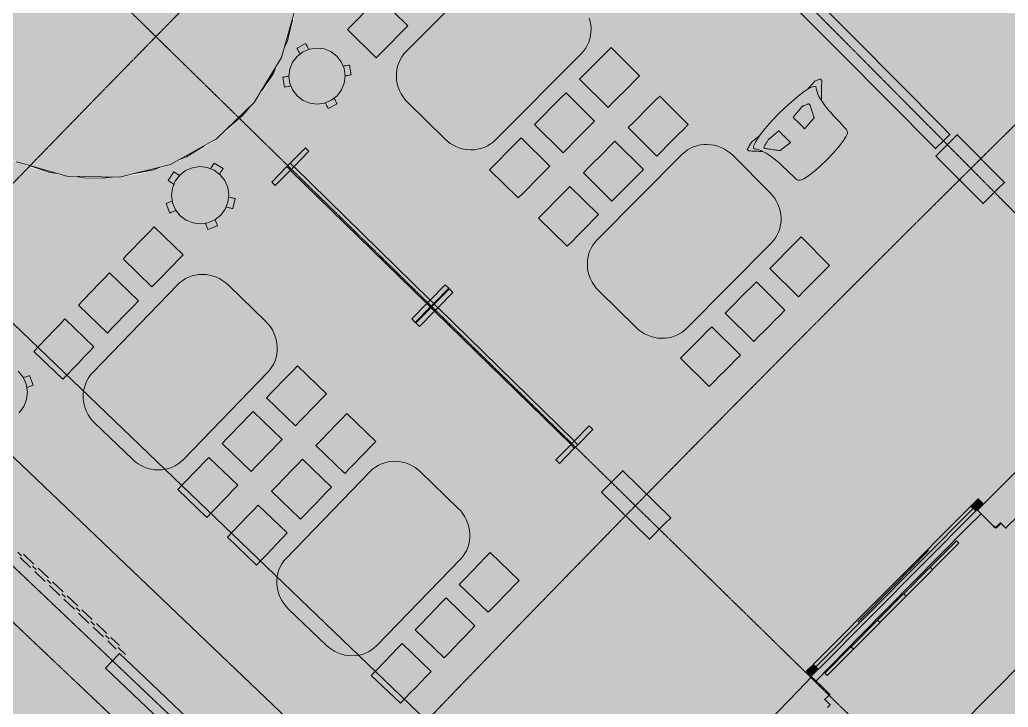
# Model space of a CAD drawing. Header units: millimetres. Extents: x -31757 to 121236, y -27283 to 63658.
# Drawn here: x 61271 to 67163, y 37209 to 41311 of the extents above; entities that cross this region are included whole.
import ezdxf

# ---------------------------------------------------------------- set-up
doc = ezdxf.new("R2010")
doc.units = ezdxf.units.MM
doc.linetypes.add('DASHDOT', pattern=[3.556, 2.54, -0.508, 0, -0.508])
for name, color, linetype, lineweight in [('01_切断（構造・壁）', 7, 'Continuous', 35), ('03_切断（ガラス）', 5, 'Continuous', 13), ('06_部屋の色', 8, 'Continuous', 0), ('07_切断（建具）', 7, 'Continuous', 18), ('10_見えがかり', 7, 'Continuous', 13), ('11_見えがかり（家具）', 8, 'Continuous', 9), ('40_通り芯', 1, 'DASHDOT', 9), ('50_寸法', 3, 'Continuous', 9), ('70_断面の位置', 6, 'DASHDOT', 9)]:
    doc.layers.add(name, color=color, linetype=linetype, lineweight=lineweight)

msp = doc.modelspace()

# ---------------------------------------------------------------- hatches: boundary and pattern name
at = {"layer": '01_切断（構造・壁）'}
for points in [[(66731.1, 40497.9), (66794, 40560.3), (66858.9, 40624.7), (67140.6, 40340.6), (67103.5, 40303.9), (67012.8, 40213.9)], [(67080.2, 38284.6), (67076, 38288.8), (67075.1, 38289.7), (67037.7, 38326.9), (67023, 38341.4), (66979.4, 38384.8), (66979.4, 38384.8), (66979.4, 38384.8), (67223.5, 38630.5), (67430, 38838.3), (67578.8, 38988), (67886.9, 39298), (67947.4, 39359), (67967.4, 39379), (67967.4, 39379), (67967.4, 39379), (67988.5, 39357.7), (68027.8, 39318.1), (68062.4, 39283.2), (68066.6, 39279), (68069, 39276.7), (68073.1, 39272.6), (68070.4, 39269.9), (68042.5, 39241.8), (68074.4, 39210.1), (68072.1, 39207.8), (68060.1, 39195.7), (68034.5, 39169.9), (68011, 39146.3), (67983, 39118.1), (67976.5, 39111.6), (67975.6, 39110.7), (67974.8, 39109.9), (67971, 39106.1), (67971, 39106.1), (67952.2, 39087.1), (67928.7, 39063.5), (67909.9, 39044.5), (67909.9, 39044.5), (67898.7, 39033.3), (67888.7, 39023.3), (67888.7, 39023.3), (67869.9, 39004.3), (67846.4, 38980.7), (67816.5, 38950.5), (67787.6, 38921.5), (67764.2, 38897.9), (67745.3, 38879), (67745.3, 38879), (67734.2, 38867.7), (67724.2, 38857.7), (67724.2, 38857.7), (67705.3, 38838.7), (67688.3, 38821.6), (67681.9, 38815.1), (67651.9, 38784.9), (67623.1, 38755.9), (67599.6, 38732.3), (67580.8, 38713.4), (67580.8, 38713.4), (67572, 38704.5), (67569.6, 38702.2), (67564, 38696.5), (67559.6, 38692.1), (67559.6, 38692.1), (67540.8, 38673.1), (67517.3, 38649.5), (67498.5, 38630.6), (67498.5, 38630.6), (67487.3, 38619.4), (67477.3, 38609.3), (67477.3, 38609.3), (67458.5, 38590.4), (67405.1, 38536.6), (67376.2, 38507.6), (67352.8, 38484), (67330.5, 38461.5), (67322.8, 38453.8), (67312.8, 38443.7), (67312.8, 38443.7), (67294, 38424.8), (67274.1, 38404.8), (67270.5, 38401.2), (67240.5, 38371), (67211.7, 38342), (67160.9, 38290.9), (67150.9, 38280.8), (67148.2, 38278.1), (67116.3, 38309.9), (67085.8, 38279.1)], [(64739, 38491.6), (64801, 38554.9), (64865, 38620.2), (65150.8, 38340.3), (65114.3, 38303), (65024.8, 38211.7)], [(66940.4, 38409.5), (66956, 38425.2), (66982.7, 38452), (67000.6, 38434.2), (67011.1, 38423.8), (66984.4, 38397), (66968.8, 38381.3), (66950.9, 38399.1)], [(65959.4, 37422.4), (65974.8, 37437.9), (66001.2, 37464.4), (66019.1, 37446.6), (66029.6, 37436.2), (66003.3, 37409.8), (65988, 37394.4), (65970, 37412.1)], [(65120.4, 36283.5), (65115.2, 36288.5), (65086.8, 36315.9), (65062.4, 36339.5), (65018.1, 36382.3), (65018.1, 36382.3), (65018.1, 36382.3), (65300.9, 36675.3), (65461.9, 36842.1), (65551.2, 36934.6), (65911.6, 37308), (65991.1, 37390.4), (66007.2, 37374.8), (66052.8, 37330.8), (66088.2, 37296.6), (66094.8, 37290.2), (66099, 37286.2), (66099, 37286.2), (66099, 37286.2), (66068.9, 37255), (66088.7, 37235.8), (66101.3, 37223.8), (66097.4, 37219.8), (66085.6, 37207.5), (66082.6, 37204.4), (66061.9, 37182.9), (66038.8, 37159), (66011.2, 37130.4), (66007.8, 37126.9), (66003.3, 37122.3), (66003, 37121.9), (66002.7, 37121.6), (65980.8, 37098.9), (65957.7, 37075), (65939.1, 37055.7), (65939.1, 37055.7), (65934.2, 37050.6), (65928.1, 37044.3), (65921.6, 37037.6), (65918.3, 37034.1), (65918.3, 37034.1), (65914.5, 37030.2), (65914.5, 37030.2), (65858, 36971.7), (65858, 36971.7), (65847, 36960.3), (65837.2, 36950.1), (65837.2, 36950.1), (65818.6, 36930.9), (65795.5, 36907), (65776.9, 36887.7), (65776.9, 36887.7), (65766, 36876.3), (65756.1, 36866.1), (65756.1, 36866.1), (65737.5, 36846.9), (65714.4, 36822.9), (65684.9, 36792.3), (65656.4, 36762.9), (65633.4, 36738.9), (65614.8, 36719.7), (65614.8, 36719.7), (65603.8, 36708.3), (65593.9, 36698.1), (65593.9, 36698.1), (65575.4, 36678.9), (65552.3, 36654.9), (65533.7, 36635.7), (65533.7, 36635.7), (65524, 36625.6), (65522.7, 36624.3), (65521.6, 36623.1), (65512.9, 36614.1), (65512.9, 36614.1), (65494.3, 36594.8), (65471.2, 36570.9), (65441.6, 36540.3), (65413.2, 36510.8), (65390.1, 36486.9), (65371.5, 36467.7), (65371.5, 36467.7), (65360.5, 36456.3), (65350.7, 36446.1), (65350.7, 36446.1), (65332.1, 36426.8), (65309, 36402.9), (65279.5, 36372.3), (65251, 36342.8), (65228, 36318.9), (65209.4, 36299.6), (65209.4, 36299.6), (65202.9, 36292.9), (65193, 36282.7), (65188.5, 36278), (65188.5, 36278), (65188.5, 36278), (65156.2, 36309.3), (65126, 36278.1)]]:
    msp.add_hatch(color=7, dxfattribs=at).paths.add_polyline_path(points)
at = {"layer": '06_部屋の色', "true_color": 0xe9dfcf}
for points in [[(67967.2, 39379.3), (58346, 49081.7), (60493.7, 51180.5), (69971.8, 41338.3), (68969.5, 40358.8), (68994, 40333.7), (67991.8, 39354.4)], [(60953.9, 49121.6), (61066.2, 49230.8), (61178.6, 49339.9), (61251.3, 49410.5), (61388.7, 49543.5), (61403.5, 49557.8), (61411.6, 49565.7), (61741.6, 49884.2), (64100.2, 47434.9), (64447.6, 44985.9), (67942.1, 41409.8), (67889.1, 41358), (67793.3, 41264.2), (67513.4, 40989.6), (67464.8, 40941.7), (67365.7, 40844.2), (67348.8, 40827.5), (67253.1, 40733.1), (67226.8, 40707.2), (66936.1, 40419.6), (63415, 43970.6), (63049.8, 46416.3), (60673.5, 48848), (60674.9, 48849.4), (60877, 49046.7)], [(58346, 49081.7), (67967.2, 39379.3), (66979.3, 38385.2), (67004.1, 38360.5), (66016.4, 37366.6), (65991.4, 37391.1), (62587.7, 40724.5), (62601.4, 40737.7), (62670.1, 40816.8), (62731.7, 40901.6), (62785.7, 40991.4), (62831.7, 41085.7), (62869.3, 41183.5), (62898.2, 41284.3), (62918.2, 41387.2), (62929.1, 41491.5), (62930.9, 41596.3), (62923.6, 41700.8), (62907.2, 41804.4), (62881.9, 41906.1), (62847.7, 42005.2), (62805.1, 42101), (62754.3, 42192.7), (62695.7, 42279.6), (62629.7, 42361), (62556.9, 42436.4), (62477.8, 42505.2), (62392.9, 42566.8), (62303.1, 42620.8), (62208.9, 42666.8), (62111, 42704.4), (62010.2, 42733.3), (61907.3, 42753.3), (61803.1, 42764.2), (61698.3, 42766), (61593.7, 42758.7), (61490.1, 42742.3), (61388.4, 42717), (61289.3, 42682.8), (61193.5, 42640.2), (61101.9, 42589.4), (61014.9, 42530.8), (60933.5, 42464.8), (60871.7, 42405.1), (56229.2, 46951.8)], [(56229.2, 46951.8), (60871.7, 42405.1), (60858.1, 42392), (60789.3, 42312.8), (60727.7, 42228), (60673.7, 42138.2), (60627.7, 42044), (60590.2, 41946.1), (60561.3, 41845.3), (60541.3, 41742.4), (60530.3, 41638.2), (60528.5, 41533.4), (60535.8, 41428.8), (60552.2, 41325.2), (60577.6, 41223.5), (60611.7, 41124.4), (60654.3, 41028.6), (60705.1, 40937), (60763.8, 40850), (60829.7, 40768.6), (60902.6, 40693.2), (60981.7, 40624.4), (61066.5, 40562.8), (61156.3, 40508.8), (61250.6, 40462.8), (61348.4, 40425.3), (61449.2, 40396.4), (61552.1, 40376.4), (61656.4, 40365.4), (61761.2, 40363.6), (61865.7, 40370.9), (61969.3, 40387.3), (62071, 40412.6), (62170.1, 40446.8), (62265.9, 40489.4), (62357.6, 40540.2), (62444.5, 40598.9), (62525.9, 40664.8), (62587.7, 40724.5), (65991.4, 37391.1), (65018.1, 36382.7), (65043.3, 36358.4), (64070.2, 35350.2), (54143.9, 44791.1)], [(62128.1, 33329.2), (52090.4, 42600.1), (54143.9, 44791.1), (64044.9, 35374.3), (63086.5, 34351.7), (63112, 34327.8), (62153.8, 33305.4)], [(53867.9, 41871.1), (54057.7, 42075), (54158.8, 42183.4), (54265.8, 42297.8), (54336.9, 42373.8), (54393.3, 42434.1), (54425.8, 42468.8), (55994.5, 40998.5), (56008, 41012.8), (56021.4, 41027.2), (56034.8, 41041.5), (56764.2, 40357.4), (56750.9, 40343.2), (56737.5, 40328.9), (56724.2, 40314.7), (56906.6, 40143.7), (59360.4, 39829.4), (62983.4, 36383.6), (62806.8, 36197.7), (62778.9, 36168.3), (62676.7, 36060.4), (62574.6, 35952.4), (62472.5, 35844.4), (62406.8, 35774.6), (62013.9, 35356.8), (58365.8, 38776), (55911.6, 39072.1), (53412.8, 41380), (53524, 41500.2), (53625.5, 41610), (53732, 41724.8), (53838.6, 41839.6)], [(67967.2, 39379.3), (66935.6, 40419.5), (68955.6, 42393.5), (69971.8, 41338.3), (68969.5, 40358.8), (68994, 40333.7), (67991.8, 39354.4)], [(64944.7, 38416.2), (66935.6, 40419.5), (67967.2, 39379.3), (66979.3, 38385.2), (67004.1, 38360.5), (66016.4, 37366.6)], [(62983.3, 36383.9), (64944.7, 38416.2), (65991.4, 37391.1), (65018.1, 36382.7), (65043.3, 36358.4), (64070.2, 35350.2)]]:
    msp.add_hatch(color=8, dxfattribs=at).paths.add_polyline_path(points)
at = {"layer": '06_部屋の色', "true_color": 0x86bc78}
h = msp.add_hatch(color=8, dxfattribs=at)
h.paths.add_polyline_path([(57514.3, 45692.3), (57624.6, 45804.9), (57844.2, 46028.4), (58064.2, 46251.6), (58284.4, 46474.5), (58505.1, 46697), (58726, 46919.1), (58947.3, 47141), (59169, 47362.5), (59391, 47583.6), (59613.3, 47804.4), (66936.1, 40419.6), (66725.2, 40210), (66514.5, 40000.2), (66304.2, 39790), (66094.2, 39579.6), (65884.6, 39368.8), (65675.2, 39157.6), (65466.2, 38946.2), (65257.5, 38734.4), (65049.2, 38522.3), (64944.5, 38415.4), (64841.1, 38309.9), (64633.4, 38097.1), (64426, 37884.1), (64219, 37670.7), (64012.3, 37457), (63805.9, 37243), (63599.8, 37028.7), (63394.1, 36814), (63188.7, 36599.1), (62983.6, 36383.8), (55447.8, 43551.2), (55663.9, 43778), (55880.4, 44004.6), (56097.2, 44230.8), (56314.3, 44456.7), (56531.9, 44682.2), (56749.7, 44907.4), (56967.9, 45132.3), (57186.5, 45356.8), (57405.4, 45581), (57510.8, 45688.7)])
h.paths.add_polyline_path([(60530.3, 41638.2), (60528.5, 41533.4), (60535.8, 41428.8), (60552.2, 41325.2), (60577.6, 41223.5), (60611.7, 41124.4), (60654.3, 41028.6), (60705.1, 40937), (60763.8, 40850), (60829.7, 40768.6), (60902.6, 40693.2), (60981.7, 40624.4), (61066.5, 40562.8), (61156.3, 40508.8), (61250.6, 40462.8), (61348.4, 40425.3), (61449.2, 40396.4), (61552.1, 40376.4), (61656.4, 40365.4), (61761.2, 40363.6), (61865.7, 40370.9), (61969.3, 40387.3), (62071, 40412.6), (62170.1, 40446.8), (62265.9, 40489.4), (62357.6, 40540.2), (62444.5, 40598.9), (62525.9, 40664.8), (62583.5, 40720.4), (62587.2, 40724), (62601.4, 40737.7), (62670.1, 40816.8), (62731.7, 40901.6), (62785.7, 40991.4), (62831.7, 41085.7), (62869.3, 41183.5), (62898.2, 41284.3), (62918.2, 41387.2), (62929.1, 41491.5), (62930.9, 41596.3), (62923.6, 41700.8), (62907.2, 41804.4), (62881.9, 41906.1), (62847.7, 42005.2), (62805.1, 42101), (62754.3, 42192.7), (62695.7, 42279.6), (62629.7, 42361), (62556.9, 42436.4), (62477.8, 42505.2), (62392.9, 42566.8), (62303.1, 42620.8), (62208.9, 42666.8), (62111, 42704.4), (62010.2, 42733.3), (61907.3, 42753.3), (61803.1, 42764.2), (61698.3, 42766), (61593.7, 42758.7), (61490.1, 42742.3), (61388.4, 42717), (61289.3, 42682.8), (61193.5, 42640.2), (61101.9, 42589.4), (61014.9, 42530.8), (60933.5, 42464.8), (60871.2, 42404.6), (60858.1, 42392), (60789.3, 42312.8), (60727.7, 42228), (60673.7, 42138.2), (60627.7, 42044), (60590.2, 41946.1), (60561.3, 41845.3), (60541.3, 41742.4)], flags=0)
at = {"layer": '06_部屋の色', "true_color": 0xd8ccb8}
msp.add_hatch(color=8, dxfattribs=at).paths.add_polyline_path([(46090.2, 13394.3), (46610.4, 14131.8), (47134.1, 14866.8), (47661.3, 15599.3), (48191.9, 16329.3), (48725.9, 17056.8), (49263.4, 17781.8), (49804.3, 18504.2), (50348.5, 19224.1), (50896.2, 19941.4), (51447.2, 20656.2), (52001.6, 21368.3), (52559.4, 22077.8), (53120.5, 22784.7), (53684.9, 23488.9), (54252.6, 24190.4), (54823.6, 24889.3), (55397.9, 25585.4), (55975.5, 26278.9), (56556.3, 26969.6), (57140.4, 27657.6), (57727.8, 28342.8), (58318.3, 29025.2), (58912.1, 29704.9), (59509, 30381.7), (60109.2, 31055.7), (60712.5, 31726.9), (61318.9, 32395.3), (61928.6, 33060.7), (62541.3, 33723.3), (63157.1, 34383), (63776.1, 35039.8), (64398.1, 35693.7), (65023.3, 36344.6), (65651.4, 36992.6), (66282.7, 37637.6), (66916.9, 38279.6), (67554.2, 38918.6), (68194.5, 39554.6), (68837.8, 40187.6), (69484, 40817.5), (70133.2, 41444.4), (70785.4, 42068.3), (71440.5, 42689), (72098.5, 43306.7), (72759.4, 43921.2), (73423.2, 44532.7), (74089.9, 45140.9), (75098.3, 44030.5), (74436.8, 43427), (73778.2, 42820.3), (73122.5, 42210.6), (72469.6, 41597.8), (71819.7, 40981.9), (71172.6, 40363), (70528.5, 39741), (69887.3, 39116), (69249.1, 38487.9), (68613.8, 37856.9), (67981.5, 37222.9), (67352.2, 36585.9), (66726, 35945.9), (66102.7, 35303), (65482.5, 34657.2), (64865.3, 34008.5), (64251.2, 33356.8), (63640.2, 32702.3), (63032.2, 32044.9), (62427.4, 31384.7), (61825.7, 30721.6), (61227.1, 30055.6), (60631.7, 29386.9), (60039.4, 28715.3), (59450.3, 28041), (58864.3, 27363.9), (58281.6, 26684.1), (57702.1, 26001.5), (57125.8, 25316.2), (56552.7, 24628.2), (55982.9, 23937.5), (55416.4, 23244.1), (54853.1, 22548), (54293.1, 21849.3), (53736.4, 21148), (53183.1, 20444), (52633, 19737.5), (52086.3, 19028.4), (51542.9, 18316.7), (51002.9, 17602.4), (50466.3, 16885.6), (49933, 16166.3), (49403.2, 15444.5), (48876.7, 14720.2), (48353.7, 13993.4), (47834.1, 13264.2), (47317.9, 12532.5), (46805.2, 11798.4), (46296, 11061.9), (45790.2, 10323), (45287.9, 9581.8), (44789.2, 8838.1), (44293.9, 8092.2), (43802.2, 7343.9), (43313.9, 6593.3), (42829.3, 5840.4), (42348.2, 5085.2), (41870.6, 4327.7), (41396.6, 3568.1), (40122.1, 4359.1), (40599.9, 5124.8), (41081.2, 5888.2), (41566.1, 6649.3), (42054.6, 7408.1), (42546.7, 8164.7), (43042.3, 8918.9), (43541.5, 9670.8), (44044.2, 10420.3), (44550.4, 11167.4), (45060.2, 11912.1), (45573.4, 12654.4)])
at = {"layer": '06_部屋の色', "true_color": 0x86bc78}
msp.add_hatch(color=8, dxfattribs=at).paths.add_polyline_path([(61016, 42529.1), (61290, 42681), (61594, 42756.8), (61907.2, 42751.3), (62208.3, 42664.9), (62476.9, 42503.6), (62694.5, 42278.3), (62846.3, 42004.3), (62922.1, 41700.3), (62916.7, 41387.1), (62830.3, 41086), (62669, 40817.5), (62443.6, 40599.8), (62169.6, 40448), (61865.7, 40372.2), (61552.5, 40377.7), (61251.3, 40464), (60982.8, 40625.3), (60765.2, 40850.7), (60613.3, 41124.7), (60537.5, 41428.6), (60543, 41741.8), (60629.4, 42043), (60790.7, 42311.5)])
at = {"layer": '06_部屋の色', "true_color": 0xd9d3ec}
msp.add_hatch(color=8, dxfattribs=at).paths.add_polyline_path([(55994.5, 40998.5), (55885.6, 41100.6), (56390.5, 41637.4), (56897.5, 42172.3), (62983.6, 36383.8), (62982.8, 36384.2), (59360.6, 39829.3), (56906.6, 40143.7), (56724.2, 40314.7), (56764.2, 40357.4), (56034.8, 41041.5)])

# ---------------------------------------------------------------- linework, layer by layer
at = {"layer": '01_切断（構造・壁）'}
for points in [[(66783.6, 40595.2), (66729.8, 40541.8), (66729.8, 40541.8), (66729.8, 40541.8), (66162.6, 41113.5), (65766.4, 41512.8), (65801.5, 41547.7), (65851.9, 41597.7), (65851.9, 41597.7), (65851.9, 41597.7), (66247.9, 41198.1), (66766.4, 40674.9), (66814.7, 40626.1), (66814.7, 40626.1), (66814.7, 40626.1), (66783.6, 40595.2)], [(66731.1, 40497.9), (66794, 40560.3), (66858.9, 40624.7), (67140.6, 40340.6), (67103.5, 40303.9), (67012.8, 40213.9), (66731.1, 40497.9)], [(64739, 38491.6), (64801, 38554.9), (64865, 38620.2), (65150.8, 38340.3), (65114.3, 38303), (65024.8, 38211.7), (64739, 38491.6)], [(67080.2, 38284.6), (67076, 38288.8), (67075.1, 38289.7), (67037.7, 38326.9), (67023, 38341.4), (66979.4, 38384.8), (66979.4, 38384.8), (66979.4, 38384.8), (67223.5, 38630.5)], [(66940.4, 38409.5), (66956, 38425.2), (66982.7, 38452), (67000.6, 38434.2), (67011.1, 38423.8), (66984.4, 38397), (66968.8, 38381.3), (66950.9, 38399.1), (66940.4, 38409.5)], [(67211.7, 38342), (67160.9, 38290.9), (67150.9, 38280.8), (67148.2, 38278.1), (67116.3, 38309.9), (67085.8, 38279.1), (67080.2, 38284.6)], [(62826.2, 36555.2), (62774, 36500.2), (62686.4, 36583.5), (62190.3, 37055), (61782.5, 37442.6), (61782.5, 37442.6), (61782.5, 37442.6), (61816.7, 37478.5), (61865.6, 37529.9), (62013.8, 37388.8), (62273.1, 37142.1), (62606.4, 36824.9), (62856.4, 36586.9), (62826.2, 36555.2)], [(65959.4, 37422.4), (65974.8, 37437.9), (66001.2, 37464.4), (66019.1, 37446.6), (66029.6, 37436.2), (66003.3, 37409.8), (65988, 37394.4), (65970, 37412.1), (65959.4, 37422.4)], [(65551.2, 36934.6), (65911.6, 37308), (65991.1, 37390.4), (66007.2, 37374.8), (66052.8, 37330.8), (66088.2, 37296.6), (66094.8, 37290.2), (66099, 37286.2), (66099, 37286.2), (66099, 37286.2), (66068.9, 37255), (66088.7, 37235.8), (66101.3, 37223.8), (66097.4, 37219.8), (66085.6, 37207.5)]]:
    msp.add_lwpolyline(points, dxfattribs=at)
at = {"layer": '03_切断（ガラス）'}
for points in [[(66015.5, 37450.4), (66954.6, 38395.4)], [(66266.9, 37716.9), (66477.6, 37930.2), (66688.4, 38143.6)]]:
    msp.add_lwpolyline(points, dxfattribs=at)
at = {"layer": '07_切断（建具）'}
for points in [[(61260.4, 38134.2), (61282.1, 38113.5)], [(61347.3, 38051.5), (61369, 38030.8)], [(61434.2, 37968.7), (61455.9, 37948.1)], [(61521.1, 37886), (61542.9, 37865.3)], [(61608.1, 37803.3), (61629.8, 37782.6)], [(61716.7, 37699.8), (61695, 37720.5)], [(61781.9, 37637.8), (61803.6, 37617.1)], [(61901.4, 37524), (61857.9, 37565.4)]]:
    msp.add_lwpolyline(points, dxfattribs=at)
at = {"layer": '10_見えがかり'}
for points in [[(62896.1, 41308.3), (62866.4, 41184.5), (62849.4, 41145.4)], [(62799.9, 41031.4), (62783.1, 40992.9), (62713.7, 40888)], [(62640.1, 40786.8), (62599.2, 40739.7), (62505.8, 40657.1)], [(62370.3, 40556.9), (62264.5, 40492.1), (62226, 40476.9)], [(61491.4, 40393.1), (61449.9, 40399.3), (61330.9, 40439.1)], [(62108.7, 40430.7), (62070.1, 40415.5), (61948.7, 40390.8)], [(61823.2, 40370.9), (61761.1, 40366.6), (61656.5, 40368.4), (61615.4, 40374.6)], [(66002.6, 37465.8), (66939, 38408.1)], [(66018, 37367.1), (66282.7, 37637.6), (66916.9, 38279.6), (66999.3, 38362.2)], [(66967.4, 38379.9), (66031, 37437.6)], [(67118.5, 38304.9), (67093.5, 38279.8)], [(67093.5, 38279.8), (67091.4, 38281.9)], [(66712, 38030.7), (66697.9, 38044.8), (66854.9, 38202.8), (66869.1, 38188.7), (66712, 38030.7)], [(61293.4, 38122.5), (61355.7, 38063.2)], [(61336, 38042.5), (61273.7, 38101.8)], [(61422.9, 37959.8), (61360.6, 38019.1)], [(61380.3, 38039.8), (61442.6, 37980.5)], [(66555, 37872.7), (66540.8, 37886.8), (66696.4, 38043.4)], [(66710.6, 38029.3), (66555, 37872.7)], [(61467.2, 37957), (61529.5, 37897.7)], [(61509.8, 37877), (61447.5, 37936.3)], [(66398, 37714.7), (66383.8, 37728.8), (66539.4, 37885.4)], [(61596.8, 37794.3), (61534.5, 37853.6)], [(61554.2, 37874.3), (61616.4, 37815)], [(66553.6, 37871.3), (66398, 37714.7)], [(61683.7, 37711.6), (61621.4, 37770.9)], [(61641.1, 37791.5), (61703.4, 37732.2)], [(61728, 37708.8), (61790.3, 37649.5)], [(66240.9, 37556.7), (66226.7, 37570.8), (66382.4, 37727.4)], [(66396.5, 37713.3), (66240.9, 37556.7)], [(61770.6, 37628.8), (61708.3, 37688.1)], [(61846.7, 37556.5), (61795.2, 37605.4)], [(61814.9, 37626), (61866.3, 37577.1)], [(66083.9, 37398.6), (66069.7, 37412.7), (66225.3, 37569.3)], [(66239.5, 37555.2), (66083.9, 37398.6)]]:
    msp.add_lwpolyline(points, dxfattribs=at)
at = {"layer": '11_見えがかり（家具）'}
for points in [[(61016, 42529.1), (61290, 42681), (61594, 42756.8), (61907.2, 42751.3), (62208.3, 42664.9), (62476.9, 42503.6), (62694.5, 42278.3), (62846.3, 42004.3), (62922.1, 41700.3), (62916.7, 41387.1), (62830.3, 41086), (62669, 40817.5), (62443.6, 40599.8), (62169.6, 40448), (61865.7, 40372.2), (61552.5, 40377.7), (61251.3, 40464)], [(63518.7, 41012.9), (63523.3, 41033.3), (63529.8, 41053.1), (63538.3, 41072), (63548.6, 41089.9), (63560.7, 41106.7), (63574.4, 41122), (64086.1, 41637.4)], [(63427.2, 41115.3), (63395.8, 41083.6), (63225.1, 41252.2), (63256.5, 41284), (63350.7, 41379.3), (63382.1, 41411), (63413.5, 41442.8), (63584.1, 41273.9), (63552.7, 41242.2), (63521.3, 41210.5), (63489.9, 41178.8), (63458.5, 41147.1), (63427.2, 41115.3)], [(64665.5, 41320.9), (64671.1, 41300.3), (64674.7, 41279.4), (64676.3, 41258.3), (64675.8, 41237.3), (64673.2, 41216.5), (64668.6, 41196.2), (64662.1, 41176.5), (64653.5, 41157.7), (64643.2, 41139.9), (64631.1, 41123.2), (64617.3, 41108), (64107.7, 40594.6), (64092.5, 40580.8), (64075.9, 40568.5), (64058.2, 40558), (64039.4, 40549.4), (64019.8, 40542.7), (63999.5, 40537.9), (63978.7, 40535.2), (63957.7, 40534.6), (63936.6, 40536), (63915.7, 40539.5), (63895.1, 40545), (63875, 40552.4), (63855.7, 40561.8), (63837.3, 40572.9), (63820, 40585.8), (63803.9, 40600.2), (63583.3, 40818), (63568.6, 40833.8), (63555.6, 40851), (63544.2, 40869.3), (63534.6, 40888.5), (63526.9, 40908.5), (63521.2, 40929), (63517.5, 40950), (63515.8, 40971.1), (63516.2, 40992.1), (63518.7, 41012.9)], [(62923.7, 41092.2), (62958.2, 41119.1), (62998.4, 41136.1), (63041.6, 41142.1), (63084.9, 41136.8), (63125.4, 41120.4), (63160.2, 41094.1), (63187.1, 41059.7), (63204.1, 41019.5), (63210.1, 40976.2), (63204.8, 40932.9), (63188.4, 40892.4), (63162.1, 40857.6), (63127.7, 40830.7), (63087.5, 40813.7), (63044.2, 40807.7), (63000.9, 40813), (62960.4, 40829.4), (62925.6, 40855.7), (62898.7, 40890.2), (62881.7, 40930.4), (62875.7, 40973.6), (62881, 41016.9), (62897.4, 41057.4), (62923.7, 41092.2)], [(62923.3, 41141), (62976.1, 41168.4), (62981, 41158.9), (62983.5, 41154.1), (62985.9, 41149.4), (62988.4, 41144.6), (62990.8, 41139.9), (62992.9, 41135.9)], [(62940.5, 41107.9), (62938.1, 41112.6), (62935.6, 41117.3), (62933.2, 41122), (62928.3, 41131.5), (62925.8, 41136.3), (62923.3, 41141)], [(64809, 40818.6), (64777.7, 40787.2), (64607.6, 40956.5), (64638.9, 40987.9), (64732.9, 41082.3), (64764.3, 41113.7), (64795.7, 41145.1), (64965.5, 40975.6), (64934.2, 40944.2), (64902.9, 40912.8), (64871.6, 40881.4), (64840.3, 40850), (64809, 40818.6)], [(63200.1, 41034), (63205.2, 41034.9), (63210.4, 41035.8), (63215.6, 41036.8), (63215.7, 41036.8), (63231.5, 41039.7), (63236.7, 41040.7), (63247.4, 40982.2), (63236.9, 40980.3), (63231.7, 40979.4), (63226.4, 40978.4), (63221.2, 40977.4), (63215.9, 40976.5), (63212.1, 40975.8)], [(62885.7, 40915.8), (62880.6, 40914.9), (62875.4, 40914), (62870.1, 40913), (62859.6, 40911.1), (62854.4, 40910.1), (62849.1, 40909.1), (62838.4, 40967.6), (62843.6, 40968.5), (62848.9, 40969.5), (62854.1, 40970.5)], [(62854.1, 40970.5), (62859.4, 40971.4), (62864.7, 40972.4), (62869.9, 40973.3), (62873.7, 40974)], [(66010, 40944.7), (66042.9, 40957.8), (66044.3, 40956.4), (66045, 40955.7), (66045.7, 40955), (66046.4, 40954.3), (66047.8, 40952.9), (66048.5, 40952.2), (66051.3, 40949.4), (66050.7, 40905.7), (66050.5, 40894.8), (66050.4, 40883.9), (66050.2, 40872.9), (66049.7, 40832)], [(65754.2, 40707.8), (65801.2, 40756.7), (65850.2, 40803.6), (65898, 40845.2), (65941.2, 40878.8), (65976.9, 40902), (66002.7, 40913.2), (66016.7, 40911.8), (66017.8, 40904.1), (66019.9, 40893.6), (66023.3, 40881.2), (66028, 40867.6), (66034.8, 40853.1), (66043.2, 40837.9), (66053.2, 40822.2), (66064.7, 40806.1), (66077.6, 40789.5), (66091.7, 40772.3), (66107.4, 40754.5), (66124, 40736), (66141.6, 40716.8), (66160.1, 40697), (66179.5, 40676.5), (66199.6, 40655.3), (66203.1, 40648.3), (66204.2, 40637.1), (66203.9, 40632.1), (66195.1, 40612.1), (66177, 40584.3), (66174.9, 40581.7), (66149.3, 40548.9), (66117.5, 40512.6), (66081.8, 40475.4), (66044.4, 40439.7), (66008.1, 40408), (65975.2, 40382.5), (65972.6, 40380.5), (65944.8, 40362.4), (65924.7, 40353.7), (65919.8, 40353.4), (65908.6, 40354.5), (65901.6, 40358), (65880.4, 40378.2), (65860, 40397.6), (65840.2, 40416.2), (65821.1, 40433.8), (65802.6, 40450.5), (65784.8, 40466.2), (65767.7, 40480.4), (65751.1, 40493.3), (65735, 40504.8), (65719.4, 40514.9), (65704.2, 40523.3), (65689.7, 40530.1), (65676.1, 40534.9), (65663.7, 40538.3), (65653.2, 40540.4), (65645.6, 40541.6), (65644.2, 40555.6), (65655.5, 40581.4), (65678.7, 40617), (65712.4, 40660.1), (65754.2, 40707.8)], [(65970.4, 40900.2), (65973.6, 40903.8), (66010, 40944.7)], [(63145.3, 40841.9), (63147.7, 40837.3), (63150.2, 40832.5), (63152.6, 40827.8), (63155.1, 40823), (63157.6, 40818.3), (63160, 40813.6), (63162.5, 40808.8), (63109.7, 40781.5), (63107.3, 40786.2), (63104.8, 40790.9), (63102.4, 40795.7), (63099.9, 40800.4), (63097.4, 40805.2), (63095, 40809.9), (63092.9, 40813.9)], [(64541.1, 40549), (64509.8, 40517.5), (64339.4, 40686.5), (64370.7, 40718), (64464.5, 40812.6), (64495.8, 40844.1), (64527.1, 40875.5), (64697.3, 40706.3), (64666, 40674.9), (64634.8, 40643.4), (64603.5, 40612), (64572.3, 40580.5), (64541.1, 40549)], [(65099.5, 40529.3), (65068.3, 40497.9), (64898.2, 40667.2), (64929.4, 40698.6), (65023.3, 40792.8), (65054.6, 40824.2), (65085.8, 40855.5), (65255.7, 40686), (65224.5, 40654.6), (65193.2, 40623.3), (65162, 40592), (65130.7, 40560.6), (65099.5, 40529.3)], [(65897.3, 40712.5), (65891.6, 40718.2), (65885.8, 40724), (65880.1, 40729.7), (65937, 40794.3), (65940.1, 40795.6), (65943.1, 40796.9), (65946.2, 40798.2), (65949.3, 40799.4), (65952.3, 40800.7), (65958.4, 40803.3), (65964.6, 40805.8), (65967.6, 40807.1), (65970.7, 40808.4), (65973.7, 40809.7), (65974.4, 40809), (65975.1, 40808.3), (65975.8, 40807.6), (65976.5, 40806.9), (65977.2, 40806.2), (65977.9, 40805.5), (65980, 40803.4), (65980.7, 40802.7), (65981.4, 40802), (65982.1, 40801.3), (65984.1, 40794.9), (65986.1, 40788.6), (65988.1, 40782.2), (65990.1, 40775.9), (65992.1, 40769.6), (65994.1, 40763.2), (65998, 40750.5), (66000, 40744.2), (66002, 40737.8), (66004, 40731.5), (66006, 40725.2), (65949.1, 40660.6), (65943.3, 40666.3), (65937.6, 40672.1), (65931.8, 40677.9), (65914.6, 40695.2), (65903.1, 40706.7), (65897.3, 40712.5)], [(64273.7, 40278.9), (64242.5, 40247.4), (64071.8, 40416), (64103, 40447.6), (64196.6, 40542.3), (64227.8, 40573.9), (64259.1, 40605.4), (64429.6, 40436.5), (64398.4, 40405), (64367.2, 40373.5), (64336, 40342), (64304.8, 40310.5), (64273.7, 40278.9)], [(65609.1, 40535.2), (65607, 40537.3), (65633.1, 40581.3), (65638.6, 40585.7), (65649.6, 40594.6), (65655.1, 40599.1), (65660.6, 40603.6), (65666.1, 40608), (65671.6, 40612.5), (65675.4, 40615.6)], [(65708.2, 40548), (65707.5, 40548.7), (65706.8, 40549.4), (65705.4, 40550.8), (65707.8, 40554.9), (65710.3, 40558.9), (65712.7, 40563), (65717.7, 40571), (65720.1, 40575.1), (65722.6, 40579.1), (65725, 40583.2), (65727.5, 40587.2), (65730, 40591.3), (65732.4, 40595.3), (65734.9, 40599.3), (65795.3, 40648), (65801, 40642.2), (65806.8, 40636.4), (65812.5, 40630.7), (65818.3, 40624.9), (65829.8, 40613.4), (65841.3, 40601.9), (65847, 40596.1), (65852.8, 40590.3), (65858.5, 40584.6), (65864.3, 40578.8), (65803.9, 40530.2), (65796.3, 40531.2), (65788.8, 40532.2), (65781.3, 40533.2), (65773.8, 40534.3), (65766.3, 40535.3), (65758.8, 40536.3), (65743.8, 40538.3), (65736.3, 40539.4), (65728.8, 40540.4), (65721.2, 40541.4), (65713.7, 40542.4), (65711.6, 40544.5), (65710.9, 40545.2), (65708.9, 40547.3), (65708.2, 40548)], [(62884.4, 40456.6), (62973.3, 40547.3), (62994.7, 40526.3), (62905.8, 40435.6)], [(64832.2, 40260.3), (64801, 40228.9), (64630.6, 40397.8), (64661.8, 40429.3), (64755.4, 40523.6), (64786.6, 40555.1), (64817.8, 40586.5), (64988, 40417.3), (64956.9, 40385.9), (64925.7, 40354.5), (64894.5, 40323.1), (64863.3, 40291.7), (64832.2, 40260.3)], [(64656.9, 39888.4), (64661.3, 39908.7), (64667.8, 39928.3), (64676.1, 39947.2), (64686.4, 39965), (64698.3, 39981.6), (64712, 39996.9), (65219.4, 40508), (65234.6, 40521.7), (65251.1, 40533.8), (65268.9, 40544.1), (65287.6, 40552.6), (65307.2, 40559.2), (65327.5, 40563.8), (65348.2, 40566.3), (65369.1, 40566.8), (65390.2, 40565.3), (65411, 40561.6), (65431.6, 40556), (65451.6, 40548.4), (65470.8, 40538.9), (65489.1, 40527.6), (65506.4, 40514.6), (65522.3, 40500.1), (65741.7, 40281), (65756.2, 40265.1), (65769.2, 40247.9), (65780.5, 40229.6), (65790.1, 40210.4), (65797.7, 40190.4), (65803.4, 40169.9), (65807.1, 40149.1), (65808.8, 40128.1), (65808.4, 40107.1), (65805.9, 40086.5), (65801.4, 40066.2), (65794.9, 40046.7), (65786.5, 40027.9), (65776.3, 40010.2), (65764.3, 39993.7), (65750.7, 39978.6), (65245.2, 39469.4), (65230.1, 39455.7), (65213.7, 39443.6), (65196, 39433.2), (65177.4, 39424.7), (65157.9, 39418.1), (65137.7, 39413.4), (65117, 39410.8), (65096.1, 39410.3), (65075.1, 39411.8), (65054.2, 39415.3), (65033.7, 39420.8), (65013.7, 39428.3), (64994.4, 39437.7), (64976, 39448.9), (64958.7, 39461.8), (64942.6, 39476.2), (64722, 39694), (64707.4, 39709.9), (64694.3, 39727), (64682.8, 39745.3), (64673.2, 39764.4), (64665.5, 39784.4), (64659.7, 39804.9), (64655.9, 39825.7), (64654.2, 39846.7), (64654.5, 39867.7), (64656.9, 39888.4)], [(65696.7, 40524.3), (65689.2, 40524.7), (65678.6, 40525.3), (65668.1, 40525.9), (65657.5, 40526.5), (65647, 40527.1), (65636.4, 40527.7), (65625.9, 40528.3), (65615.3, 40528.9), (65613.9, 40530.3), (65613.2, 40531), (65612.5, 40531.7), (65609.1, 40535.2)], [(62259.4, 40410.7), (62300.3, 40428.3), (62344.4, 40434.7), (62388.7, 40429.5), (62430.1, 40412.9), (62465.8, 40386.3), (62493.4, 40351.3), (62511, 40310.3), (62517.4, 40266.2), (62512.1, 40221.9), (62495.6, 40180.5), (62468.9, 40144.8), (62433.9, 40117.2), (62393, 40099.6), (62348.8, 40093.2), (62304.6, 40098.5), (62263.2, 40115), (62227.5, 40141.7), (62199.9, 40176.7), (62182.3, 40217.6), (62175.9, 40261.8), (62181.1, 40306), (62197.7, 40347.4), (62224.3, 40383.1), (62259.4, 40410.7)], [(62409.9, 40423.2), (62410, 40423.3), (62412.9, 40428), (62415.8, 40432.7), (62418.7, 40437.3), (62424.5, 40446.6), (62425.9, 40448.9)], [(62425.9, 40448.9), (62427.5, 40451.3), (62430.4, 40456), (62482.6, 40423.3), (62479.7, 40418.7), (62476.8, 40414), (62473.9, 40409.3), (62470.9, 40404.7), (62470.3, 40403.6), (62468, 40400), (62465.1, 40395.3), (62462.5, 40391.2)], [(62772.7, 40342.5), (62861.5, 40433.3)], [(62862.9, 40434.7), (62883, 40455.2), (62904.4, 40434.2), (62884.3, 40413.7), (62862.9, 40434.7)], [(62905.8, 40432.8), (63715.6, 39639.6)], [(62188.5, 40330), (62183.8, 40333.1), (62179.2, 40336.1), (62174.6, 40339.1), (62170, 40342.1), (62165.3, 40345), (62160.7, 40348), (62156.1, 40351), (62189.7, 40402.7), (62194.3, 40399.7), (62198.9, 40396.7), (62203.5, 40393.7)], [(62203.5, 40393.7), (62208.1, 40390.7), (62217.4, 40384.7), (62221.2, 40382.2)], [(62882.9, 40412.3), (62794.1, 40321.5), (62772.7, 40342.5)], [(63695.6, 39619.3), (62885.8, 40412.3)], [(64565.3, 39990.8), (64534.2, 39959.3), (64363.5, 40127.9), (64394.6, 40159.4), (64488, 40254), (64519.2, 40285.4), (64550.4, 40316.9), (64720.9, 40148), (64689.8, 40116.6), (64658.7, 40085.2), (64627.5, 40053.7), (64596.4, 40022.2), (64565.3, 39990.8)], [(62517.8, 40253), (62528.4, 40250.3), (62533.8, 40249), (62539.1, 40247.7), (62549.8, 40245), (62555.1, 40243.7), (62540.2, 40183.9), (62534.9, 40185.2), (62529.5, 40186.6), (62524.2, 40187.9), (62518.9, 40189.2), (62513.5, 40190.6), (62508.2, 40191.9), (62502.9, 40193.2), (62502.8, 40193.2)], [(62201, 40172), (62196.6, 40170.2), (62191.5, 40168.1), (62186.4, 40166.1), (62181.3, 40164), (62176.2, 40162), (62171.1, 40159.9), (62166, 40157.8), (62143, 40215), (62148.1, 40217)], [(62148.1, 40217), (62153.2, 40219.1), (62158.3, 40221.1), (62163.4, 40223.2), (62168.5, 40225.3), (62173.6, 40227.3), (62178.6, 40229.3)], [(62090, 39748.8), (62059, 39716.7), (61886.6, 39883.7), (61917.7, 39915.8), (62010.9, 40012), (62042.1, 40044), (62073.2, 40076.1), (62245.3, 39908.9), (62214.3, 39876.8), (62183.2, 39844.8), (62152.1, 39812.8), (62121.1, 39780.8), (62090, 39748.8)], [(62436.2, 40116.4), (62439.7, 40107.3), (62441.7, 40102.1), (62445.7, 40091.8), (62447.6, 40086.7), (62449.6, 40081.5), (62392.1, 40059.5), (62390.1, 40064.6), (62388.1, 40069.7), (62386.2, 40074.9), (62384.2, 40080), (62382.2, 40085.2), (62378.3, 40095.4), (62378.3, 40095.5)], [(65942.7, 39689.6), (65911.7, 39658.4), (65741.6, 39827.7), (65772.7, 39858.9), (65865.9, 39952.5), (65897, 39983.7), (65928.1, 40014.9), (66098, 39845.3), (66066.9, 39814.2), (66035.9, 39783.1), (66004.8, 39751.9), (65973.8, 39720.8), (65942.7, 39689.6)], [(61824.2, 39473.9), (61793.2, 39441.8), (61620.5, 39608.4), (61651.5, 39640.6), (61744.6, 39736.9), (61775.6, 39769), (61806.7, 39801.2), (61979.2, 39634.3), (61948.2, 39602.2), (61917.2, 39570.1), (61886.2, 39538.1), (61855.2, 39506), (61824.2, 39473.9)], [(61656.1, 39117.8), (61662.4, 39137.6), (61670.6, 39156.7), (61680.7, 39174.7), (61692.5, 39191.6), (61706.1, 39207.2), (62210.6, 39729.5), (62225.7, 39743.5), (62242.2, 39756), (62259.9, 39766.7), (62278.6, 39775.6), (62298.2, 39782.5), (62318.5, 39787.5), (62339.3, 39790.4), (62360.3, 39791.3), (62381.5, 39790), (62402.5, 39786.8), (62423.1, 39781.5), (62443.3, 39774.2), (62462.7, 39765), (62481.2, 39754), (62498.6, 39741.3), (62514.8, 39727), (62737.1, 39510.9), (62751.9, 39495.2), (62765.1, 39478.1), (62776.6, 39460), (62786.4, 39440.8), (62794.2, 39420.9), (62800.2, 39400.4), (62804.1, 39379.6), (62805.9, 39358.5), (62805.7, 39337.5), (62803.4, 39316.7), (62799.1, 39296.3), (62792.8, 39276.6), (62784.6, 39257.6), (62774.4, 39239.6), (62762.6, 39222.8), (62749, 39207.4), (62246.4, 38687.1), (62231.4, 38673.1), (62215, 38660.6), (62197.4, 38649.9), (62178.8, 38641), (62159.3, 38634), (62139, 38629), (62118.3, 38626), (62097.3, 38625), (62076.2, 38626.2), (62055.2, 38629.4), (62034.6, 38634.6), (62014.4, 38641.7), (61994.9, 38650.8), (61976.4, 38661.7), (61958.9, 38674.3), (61942.6, 38688.6), (61719, 38903.3), (61704.2, 38919), (61690.9, 38935.9), (61679.2, 38954.1), (61669.4, 38973.1), (61661.4, 38993), (61655.4, 39013.5), (61651.4, 39034.4), (61649.5, 39055.4), (61649.6, 39076.5), (61651.8, 39097.4), (61656.1, 39117.8)], [(63718.4, 39639.7), (63806.8, 39729.8), (63828.2, 39708.8), (63739.8, 39618.7)], [(65677, 39422.2), (65646, 39391), (65475.6, 39560), (65506.6, 39591.3), (65599.7, 39685), (65630.7, 39716.2), (65661.7, 39747.5), (65831.9, 39578.3), (65800.9, 39547.1), (65770, 39515.9), (65739, 39484.7), (65708, 39453.5), (65677, 39422.2)], [(63743.4, 39615.2), (63831.8, 39705.3), (63853.2, 39684.3), (63764.8, 39594.2)], [(63607.4, 39526.2), (63695.7, 39616.4)], [(63717.1, 39595.5), (63628.8, 39505.2), (63607.4, 39526.2)], [(63632.4, 39501.7), (63720.7, 39592)], [(63697.1, 39617.9), (63717, 39638.2), (63738.4, 39617.2), (63718.5, 39596.9), (63697.1, 39617.9)], [(63722.1, 39593.4), (63742, 39613.7), (63763.4, 39592.7), (63743.5, 39572.4), (63722.1, 39593.4)], [(63764.9, 39591.3), (64574.6, 38798.2)], [(63742.1, 39571), (63653.8, 39480.8), (63632.4, 39501.7)], [(64554.8, 38777.9), (63744.9, 39571)], [(61558.9, 39198.5), (61528, 39166.3), (61354.9, 39332.6), (61385.9, 39364.8), (61478.8, 39461.4), (61509.8, 39493.6), (61540.8, 39525.7), (61713.6, 39359.2), (61682.6, 39327.1), (61651.7, 39294.9), (61620.7, 39262.8), (61589.8, 39230.6), (61558.9, 39198.5)], [(65411.8, 39154.4), (65380.9, 39123.1), (65210.1, 39291.7), (65241.1, 39323), (65334, 39417), (65364.9, 39448.3), (65395.9, 39479.6), (65566.4, 39310.7), (65535.5, 39279.4), (65504.6, 39248.2), (65473.6, 39216.9), (65442.7, 39185.6), (65411.8, 39154.4)], [(62944.6, 38920.7), (62913.8, 38888.8), (62741.4, 39055.8), (62772.3, 39087.7), (62865, 39183.3), (62895.9, 39215.1), (62926.8, 39247), (63099, 39079.8), (63068.1, 39048), (63037.2, 39016.2), (63006.4, 38984.3), (62975.5, 38952.5), (62944.6, 38920.7)], [(61262.3, 39214.6), (61291, 39178.7), (61309.5, 39136.6), (61316.5, 39091.2), (61311.5, 39045.5), (61294.8, 39002.7), (61267.6, 38965.6)], [(61294.4, 39176.1), (61298.5, 39177.6), (61309, 39181.4), (61314.2, 39183.3), (61319.5, 39185.2), (61324.7, 39187.1), (61330, 39189), (61351, 39131.1), (61345.7, 39129.2), (61345.5, 39129.1), (61340.5, 39127.3), (61330, 39123.5), (61324.8, 39121.6), (61319.5, 39119.7), (61314.4, 39117.8)], [(62680.4, 38647.4), (62649.6, 38615.5), (62476.9, 38782.2), (62507.7, 38814.1), (62600.3, 38909.9), (62631.1, 38941.8), (62662, 38973.8), (62834.5, 38806.9), (62803.6, 38775), (62772.8, 38743.1), (62742, 38711.2), (62711.2, 38679.3), (62680.4, 38647.4)], [(63239.1, 38635.3), (63208.3, 38603.6), (63035.9, 38770.5), (63066.7, 38802.4), (63159.2, 38897.8), (63190.1, 38929.6), (63221, 38961.3), (63393.1, 38794.1), (63362.3, 38762.4), (63331.5, 38730.6), (63300.7, 38698.9), (63269.9, 38667.1), (63239.1, 38635.3)], [(64577.5, 38798.2), (64665.3, 38887.8), (64686.7, 38866.8), (64598.9, 38777.2)], [(64467.1, 38685.5), (64554.8, 38775.1)], [(64556.2, 38776.5), (64576.1, 38796.8), (64597.5, 38775.8), (64577.7, 38755.6), (64556.2, 38776.5)], [(64576.3, 38754.1), (64488.6, 38664.5), (64467.1, 38685.5)], [(62416.7, 38373.7), (62386, 38341.8), (62213, 38508.1), (62243.7, 38540.1), (62336.1, 38636), (62366.9, 38668), (62397.7, 38700), (62570.5, 38533.5), (62539.7, 38501.5), (62509, 38469.6), (62478.2, 38437.6), (62447.5, 38405.7), (62416.7, 38373.7)], [(62975.4, 38362.7), (62944.7, 38330.9), (62772, 38497.5), (62802.7, 38529.4), (62895.1, 38625), (62925.9, 38656.8), (62956.7, 38688.7), (63129.1, 38521.8), (63098.4, 38490), (63067.6, 38458.2), (63036.9, 38426.4), (63006.1, 38394.5), (62975.4, 38362.7)], [(62809.4, 38008.8), (62815.6, 38028.6), (62823.7, 38047.5), (62833.7, 38065.4), (62845.4, 38082.2), (62858.8, 38097.7), (63359.3, 38615.7), (63374.2, 38629.6), (63390.6, 38641.9), (63408.2, 38652.5), (63426.8, 38661.3), (63446.3, 38668.1), (63466.5, 38673), (63487.2, 38675.8), (63508.2, 38676.6), (63529.2, 38675.3), (63550.1, 38671.9), (63570.7, 38666.6), (63590.8, 38659.2), (63610.2, 38650), (63628.7, 38639), (63646.1, 38626.2), (63662.3, 38611.9), (63884.6, 38395.9), (63899.3, 38380.2), (63912.6, 38363.1), (63924.1, 38345), (63933.9, 38325.9), (63941.8, 38306), (63947.8, 38285.6), (63951.8, 38264.8), (63953.7, 38243.8), (63953.6, 38222.9), (63951.4, 38202.2), (63947.2, 38181.9), (63941, 38162.3), (63932.9, 38143.4), (63922.9, 38125.6), (63911.1, 38108.9), (63897.7, 38093.6), (63399.2, 37577.6), (63384.3, 37563.6), (63368.1, 37551.3), (63350.6, 37540.7), (63332, 37531.9), (63312.6, 37525), (63292.5, 37520.1), (63271.9, 37517.2), (63250.9, 37516.4), (63229.9, 37517.6), (63209, 37520.8), (63188.4, 37526.1), (63168.3, 37533.3), (63148.8, 37542.5), (63130.3, 37553.4), (63112.8, 37566), (63096.6, 37580.2), (62873, 37795), (62858.1, 37810.6), (62844.8, 37827.6), (62833.2, 37845.7), (62823.3, 37864.7), (62815.2, 37884.6), (62809.2, 37905), (62805.1, 37925.8), (62803.1, 37946.8), (62803.1, 37967.7), (62805.3, 37988.5), (62809.4, 38008.8)], [(62712.3, 38089.6), (62681.6, 38057.7), (62508.6, 38224), (62539.3, 38255.9), (62631.4, 38351.7), (62662.2, 38383.6), (62692.9, 38415.5), (62865.7, 38249), (62835, 38217.1), (62804.3, 38185.2), (62773.6, 38153.3), (62743, 38121.5), (62712.3, 38089.6)], [(64093.7, 37807.2), (64063.1, 37775.7), (63890.7, 37942.6), (63921.3, 37974.3), (64013.3, 38069.1), (64043.9, 38100.7), (64074.6, 38132.3), (64246.8, 37965.1), (64216.1, 37933.5), (64185.5, 37902), (64154.9, 37870.4), (64124.3, 37838.8), (64093.7, 37807.2)], [(63831.6, 37536.3), (63801.1, 37504.6), (63628.4, 37671.3), (63659, 37703), (63750.7, 37798), (63781.3, 37829.6), (63811.9, 37861.3), (63984.4, 37694.4), (63953.9, 37662.8), (63923.3, 37631.2), (63892.7, 37599.6), (63862.2, 37567.9), (63831.6, 37536.3)], [(63570.1, 37264.8), (63539.6, 37233.1), (63366.6, 37399.4), (63397.1, 37431.1), (63488.7, 37526.3), (63519.2, 37558.1), (63549.8, 37589.8), (63722.6, 37423.2), (63692.1, 37391.6), (63661.6, 37359.9), (63631.1, 37328.2), (63600.6, 37296.5), (63570.1, 37264.8)]]:
    msp.add_lwpolyline(points, dxfattribs=at)
at = {"layer": '40_通り芯'}
for points in [[(70319.9, 37015.1), (56660.4, 50791.1)], [(68369.8, 35052.9), (54509.3, 48626.6)], [(66461.7, 33075.8), (52404.5, 46445.7)], [(61266.9, 34555.1), (61589.9, 34902.9), (61913.9, 35249.9), (62238.6, 35596.1), (62564.3, 35941.5), (62890.7, 36286.1), (63218.1, 36629.9), (63546.2, 36972.8), (63875.2, 37315), (64205.1, 37656.4), (64535.8, 37996.9), (64867.3, 38336.7), (65199.7, 38675.6), (65532.9, 39013.7), (65866.9, 39350.9), (66201.7, 39687.4), (66537.4, 40023), (66873.9, 40357.8), (67211.3, 40691.8), (67549.4, 41025), (67888.4, 41357.3)]]:
    msp.add_lwpolyline(points, dxfattribs=at)
at = {"layer": '50_寸法'}
for points in [[(55045.5, 45445.6), (65859.1, 35050.1)], [(55787, 43907), (63305.5, 36721.4)], [(64415.6, 34551.6), (64674.6, 34824.3), (64934.1, 35096.5), (65194.1, 35368.2), (65454.6, 35639.3), (65715.7, 35910), (65977.3, 36180.1), (66239.5, 36449.7), (66502.2, 36718.8), (66765.4, 36987.4), (67029.2, 37255.5), (67293.4, 37523)]]:
    msp.add_lwpolyline(points, dxfattribs=at)
at = {"layer": '70_断面の位置'}
for points in [[(69347.7, 30015.6), (41780.4, 56169.9)], [(61063, 40161.2), (61276.8, 40382.4), (61490.9, 40603.2), (61705.3, 40823.8), (61920.1, 41044), (62135.2, 41263.8), (62350.7, 41483.3)]]:
    msp.add_lwpolyline(points, dxfattribs=at)

doc.saveas('drawing.dxf')
